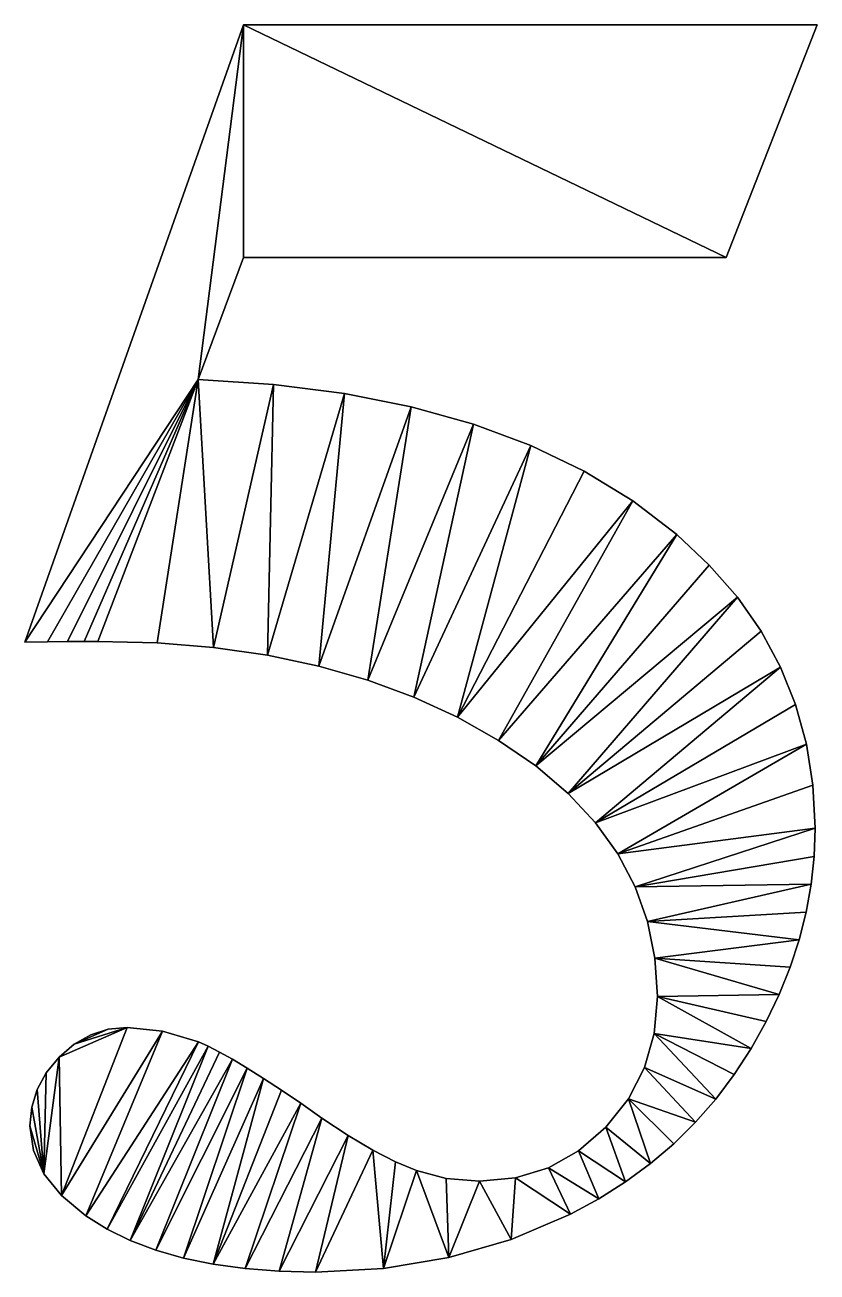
# Model space of a CAD drawing. Header units: metres. Extents: x 0.047 to 0.652, y -0.019 to 0.933.
import ezdxf

# ---------------------------------------------------------------- set-up
doc = ezdxf.new("R2010")
doc.units = ezdxf.units.M

msp = doc.modelspace()

# ---------------------------------------------------------------- meshes
at = {"layer": 'Armanisoft_0', "linetype": 'CONTINUOUS'}
mesh = msp.add_polyface(dxfattribs=at)
corners = [(0.17953, 0.662348), (0.214177, 0.932927), (0.214263, 0.755335), (0.27186, 0.443465), (0.291531, 0.651561), (0.342393, 0.641459), (0.232616, 0.451724), (0.237243, 0.658524), (0.191397, 0.457623), (0.148201, 0.461163), (0.103029, 0.462343), (0.092506, 0.462315), (0.079703, 0.46223), (0.064619, 0.462088), (0.047256, 0.46189), (0.17953, 0.662348, 0.229421), (0.214263, 0.755335, 0.229421), (0.214177, 0.932927, 0.229421), (0.27186, 0.443465, 0.229421), (0.342393, 0.641459, 0.229421), (0.291531, 0.651561, 0.229421), (0.232616, 0.451724, 0.229421), (0.237243, 0.658524, 0.229421), (0.191397, 0.457623, 0.229421), (0.148201, 0.461163, 0.229421), (0.103029, 0.462343, 0.229421), (0.092506, 0.462315, 0.229421), (0.079703, 0.46223, 0.229421), (0.064619, 0.462088, 0.229421), (0.047256, 0.46189, 0.229421), (0.17953, 0.662348), (0.214263, 0.755335), (0.214263, 0.755335, 0.229421), (0.17953, 0.662348, 0.229421), (0.237243, 0.658524), (0.237243, 0.658524, 0.229421), (0.291531, 0.651561), (0.291531, 0.651561, 0.229421), (0.27186, 0.443465), (0.309129, 0.432846), (0.309129, 0.432846, 0.229421), (0.27186, 0.443465, 0.229421), (0.232616, 0.451724), (0.232616, 0.451724, 0.229421), (0.191397, 0.457623), (0.191397, 0.457623, 0.229421), (0.148201, 0.461163), (0.148201, 0.461163, 0.229421), (0.103029, 0.462343), (0.103029, 0.462343, 0.229421), (0.092506, 0.462315), (0.092506, 0.462315, 0.229421), (0.079703, 0.46223), (0.079703, 0.46223, 0.229421), (0.064619, 0.462088), (0.064619, 0.462088, 0.229421), (0.047256, 0.46189), (0.047256, 0.46189, 0.229421), (0.214177, 0.932927), (0.214177, 0.932927, 0.229421)]
mesh.append_faces([[corners[k] for k in face] for face in [(0, 1, 2), (3, 4, 5), (6, 7, 4), (6, 4, 3), (8, 0, 7), (8, 7, 6), (9, 0, 8), (10, 0, 9), (11, 0, 10), (12, 0, 11), (13, 0, 12), (14, 1, 0), (14, 0, 13), (15, 16, 17), (18, 19, 20), (21, 20, 22), (21, 18, 20), (23, 22, 15), (23, 21, 22), (24, 23, 15), (25, 24, 15), (26, 25, 15), (27, 26, 15), (28, 27, 15), (29, 15, 17), (29, 28, 15), (30, 31, 32, 33), (34, 30, 33, 35), (36, 34, 35, 37), (38, 39, 40, 41), (42, 38, 41, 43), (44, 42, 43, 45), (46, 44, 45, 47), (48, 46, 47, 49), (50, 48, 49, 51), (52, 50, 51, 53), (54, 52, 53, 55), (56, 54, 55, 57), (58, 56, 57, 59)]])
mesh = msp.add_polyface(dxfattribs=at)
corners = [(0.583079, 0.755335), (0.214177, 0.932927), (0.652439, 0.932927), (0.214263, 0.755335), (0.437533, 0.367256), (0.545329, 0.543851), (0.570075, 0.520654), (0.591522, 0.496079), (0.409078, 0.386831), (0.511592, 0.569652), (0.377737, 0.404529), (0.433843, 0.611835), (0.47443, 0.592313), (0.344421, 0.419867), (0.389831, 0.628217), (0.309129, 0.432846), (0.342393, 0.641459), (0.27186, 0.443465), (0.583079, 0.755335, 0.229421), (0.652439, 0.932927, 0.229421), (0.214177, 0.932927, 0.229421), (0.214263, 0.755335, 0.229421), (0.437533, 0.367256, 0.229421), (0.570075, 0.520654, 0.229421), (0.545329, 0.543851, 0.229421), (0.591522, 0.496079, 0.229421), (0.409078, 0.386831, 0.229421), (0.511592, 0.569652, 0.229421), (0.377737, 0.404529, 0.229421), (0.47443, 0.592313, 0.229421), (0.433843, 0.611835, 0.229421), (0.344421, 0.419867, 0.229421), (0.389831, 0.628217, 0.229421), (0.309129, 0.432846, 0.229421), (0.342393, 0.641459, 0.229421), (0.27186, 0.443465, 0.229421), (0.652439, 0.932927), (0.214177, 0.932927), (0.214177, 0.932927, 0.229421), (0.652439, 0.932927, 0.229421), (0.583079, 0.755335), (0.583079, 0.755335, 0.229421), (0.214263, 0.755335), (0.214263, 0.755335, 0.229421), (0.342393, 0.641459), (0.291531, 0.651561), (0.291531, 0.651561, 0.229421), (0.342393, 0.641459, 0.229421), (0.389831, 0.628217), (0.389831, 0.628217, 0.229421), (0.433843, 0.611835), (0.433843, 0.611835, 0.229421), (0.47443, 0.592313), (0.47443, 0.592313, 0.229421), (0.511592, 0.569652), (0.511592, 0.569652, 0.229421), (0.545329, 0.543851), (0.545329, 0.543851, 0.229421), (0.570075, 0.520654), (0.570075, 0.520654, 0.229421), (0.591522, 0.496079), (0.591522, 0.496079, 0.229421), (0.60967, 0.470127), (0.60967, 0.470127, 0.229421), (0.624518, 0.442798), (0.624518, 0.442798, 0.229421)]
mesh.append_faces([[corners[k] for k in face] for face in [(0, 1, 2), (3, 1, 0), (4, 5, 6), (4, 6, 7), (8, 9, 5), (10, 11, 12), (10, 12, 9), (10, 9, 8), (13, 14, 11), (13, 11, 10), (15, 16, 14), (15, 14, 13), (17, 16, 15), (18, 19, 20), (21, 18, 20), (22, 23, 24), (22, 25, 23), (26, 24, 27), (28, 29, 30), (28, 27, 29), (28, 26, 27), (31, 30, 32), (31, 28, 30), (33, 32, 34), (33, 31, 32), (35, 33, 34), (36, 37, 38, 39), (40, 36, 39, 41), (42, 40, 41, 43), (44, 45, 46, 47), (48, 44, 47, 49), (50, 48, 49, 51), (52, 50, 51, 53), (54, 52, 53, 55), (56, 54, 55, 57), (58, 56, 57, 59), (60, 58, 59, 61), (62, 60, 61, 63), (64, 62, 63, 65)]])
mesh = msp.add_polyface(dxfattribs=at)
corners = [(0.110937, 0.166259), (0.084964, 0.154867), (0.09749, 0.161987), (0.125304, 0.167683), (0.530488, 0.191173), (0.60196, 0.151588), (0.528023, 0.163048), (0.528591, 0.220512), (0.623378, 0.192882), (0.5229, 0.248456), (0.638676, 0.234665), (0.513415, 0.275006), (0.647855, 0.276939), (0.500135, 0.300161), (0.650915, 0.319703), (0.483062, 0.32392), (0.644316, 0.384006), (0.462195, 0.346285), (0.591522, 0.496079), (0.60967, 0.470127), (0.624518, 0.442798), (0.437533, 0.367256), (0.409078, 0.386831), (0.545329, 0.543851), (0.110937, 0.166259, 0.229421), (0.09749, 0.161987, 0.229421), (0.084964, 0.154867, 0.229421), (0.125304, 0.167683, 0.229421), (0.530488, 0.191173, 0.229421), (0.528023, 0.163048, 0.229421), (0.60196, 0.151588, 0.229421), (0.528591, 0.220512, 0.229421), (0.623378, 0.192882, 0.229421), (0.513415, 0.275006, 0.229421), (0.5229, 0.248456, 0.229421), (0.647855, 0.276939, 0.229421), (0.500135, 0.300161, 0.229421), (0.650915, 0.319703, 0.229421), (0.483062, 0.32392, 0.229421), (0.644316, 0.384006, 0.229421), (0.462195, 0.346285, 0.229421), (0.60967, 0.470127, 0.229421), (0.591522, 0.496079, 0.229421), (0.624518, 0.442798, 0.229421), (0.437533, 0.367256, 0.229421), (0.409078, 0.386831, 0.229421), (0.545329, 0.543851, 0.229421), (0.110937, 0.166259), (0.09749, 0.161987), (0.09749, 0.161987, 0.229421), (0.110937, 0.166259, 0.229421), (0.125304, 0.167683), (0.125304, 0.167683, 0.229421), (0.152312, 0.16493), (0.152312, 0.16493, 0.229421), (0.179747, 0.15667), (0.179747, 0.15667, 0.229421), (0.530488, 0.191173), (0.528023, 0.163048), (0.528023, 0.163048, 0.229421), (0.530488, 0.191173, 0.229421), (0.528591, 0.220512), (0.528591, 0.220512, 0.229421), (0.5229, 0.248456), (0.5229, 0.248456, 0.229421), (0.513415, 0.275006), (0.513415, 0.275006, 0.229421), (0.500135, 0.300161), (0.500135, 0.300161, 0.229421), (0.483062, 0.32392), (0.483062, 0.32392, 0.229421), (0.462195, 0.346285), (0.462195, 0.346285, 0.229421), (0.437533, 0.367256), (0.437533, 0.367256, 0.229421), (0.409078, 0.386831), (0.409078, 0.386831, 0.229421), (0.377737, 0.404529), (0.377737, 0.404529, 0.229421), (0.344421, 0.419867), (0.344421, 0.419867, 0.229421), (0.309129, 0.432846), (0.309129, 0.432846, 0.229421)]
mesh.append_faces([[corners[k] for k in face] for face in [(0, 1, 2), (3, 1, 0), (4, 5, 6), (7, 8, 4), (9, 10, 7), (11, 12, 9), (13, 14, 11), (15, 16, 13), (17, 18, 19), (17, 20, 15), (21, 18, 17), (22, 23, 21), (24, 25, 26), (27, 24, 26), (28, 29, 30), (31, 28, 32), (33, 34, 35), (36, 33, 37), (38, 36, 39), (40, 41, 42), (40, 38, 43), (44, 40, 42), (45, 44, 46), (47, 48, 49, 50), (51, 47, 50, 52), (53, 51, 52, 54), (55, 53, 54, 56), (57, 58, 59, 60), (61, 57, 60, 62), (63, 61, 62, 64), (65, 63, 64, 66), (67, 65, 66, 68), (69, 67, 68, 70), (71, 69, 70, 72), (73, 71, 72, 74), (75, 73, 74, 76), (77, 75, 76, 78), (79, 77, 78, 80), (81, 79, 80, 82)]])
mesh = msp.add_polyface(dxfattribs=at)
corners = [(0.530488, 0.191173), (0.623378, 0.192882), (0.613434, 0.172174), (0.60196, 0.151588), (0.528591, 0.220512), (0.638676, 0.234665), (0.631792, 0.213712), (0.5229, 0.248456), (0.647855, 0.276939), (0.64403, 0.255741), (0.513415, 0.275006), (0.650915, 0.319703), (0.65015, 0.29826), (0.500135, 0.300161), (0.644316, 0.384006), (0.649265, 0.352543), (0.483062, 0.32392), (0.624518, 0.442798), (0.636067, 0.41409), (0.462195, 0.346285), (0.60967, 0.470127), (0.530488, 0.191173, 0.229421), (0.613434, 0.172174, 0.229421), (0.623378, 0.192882, 0.229421), (0.60196, 0.151588, 0.229421), (0.528591, 0.220512, 0.229421), (0.631792, 0.213712, 0.229421), (0.638676, 0.234665, 0.229421), (0.5229, 0.248456, 0.229421), (0.64403, 0.255741, 0.229421), (0.647855, 0.276939, 0.229421), (0.513415, 0.275006, 0.229421), (0.65015, 0.29826, 0.229421), (0.650915, 0.319703, 0.229421), (0.500135, 0.300161, 0.229421), (0.649265, 0.352543, 0.229421), (0.644316, 0.384006, 0.229421), (0.483062, 0.32392, 0.229421), (0.636067, 0.41409, 0.229421), (0.624518, 0.442798, 0.229421), (0.462195, 0.346285, 0.229421), (0.60967, 0.470127, 0.229421), (0.636067, 0.41409), (0.624518, 0.442798), (0.624518, 0.442798, 0.229421), (0.636067, 0.41409, 0.229421), (0.644316, 0.384006), (0.644316, 0.384006, 0.229421), (0.649265, 0.352543), (0.649265, 0.352543, 0.229421), (0.650915, 0.319703), (0.650915, 0.319703, 0.229421), (0.65015, 0.29826), (0.65015, 0.29826, 0.229421), (0.647855, 0.276939), (0.647855, 0.276939, 0.229421), (0.64403, 0.255741), (0.64403, 0.255741, 0.229421), (0.638676, 0.234665), (0.638676, 0.234665, 0.229421), (0.631792, 0.213712), (0.631792, 0.213712, 0.229421), (0.623378, 0.192882), (0.623378, 0.192882, 0.229421), (0.613434, 0.172174), (0.613434, 0.172174, 0.229421), (0.60196, 0.151588), (0.60196, 0.151588, 0.229421)]
mesh.append_faces([[corners[k] for k in face] for face in [(0, 1, 2), (0, 2, 3), (4, 5, 6), (4, 6, 1), (7, 8, 9), (7, 9, 5), (10, 11, 12), (10, 12, 8), (13, 14, 15), (13, 15, 11), (16, 17, 18), (16, 18, 14), (19, 20, 17), (21, 22, 23), (21, 24, 22), (25, 26, 27), (25, 23, 26), (28, 29, 30), (28, 27, 29), (28, 25, 27), (31, 32, 33), (31, 30, 32), (34, 35, 36), (34, 33, 35), (37, 38, 39), (37, 36, 38), (40, 39, 41), (42, 43, 44, 45), (46, 42, 45, 47), (48, 46, 47, 49), (50, 48, 49, 51), (52, 50, 51, 53), (54, 52, 53, 55), (56, 54, 55, 57), (58, 56, 57, 59), (60, 58, 59, 61), (62, 60, 61, 63), (64, 62, 63, 65), (66, 64, 65, 67)]])
mesh = msp.add_polyface(dxfattribs=at)
corners = [(0.051067, 0.092452), (0.061777, 0.055962), (0.053745, 0.073658), (0.05246, 0.106854), (0.05664, 0.120395), (0.063606, 0.133077), (0.073358, 0.144899), (0.075164, 0.039363), (0.125304, 0.167683), (0.084964, 0.154867), (0.152312, 0.16493), (0.093906, 0.023862), (0.179747, 0.15667), (0.110002, 0.013804), (0.187268, 0.153353), (0.127763, 0.005086), (0.051067, 0.092452, 0.229421), (0.053745, 0.073658, 0.229421), (0.061777, 0.055962, 0.229421), (0.05246, 0.106854, 0.229421), (0.05664, 0.120395, 0.229421), (0.063606, 0.133077, 0.229421), (0.073358, 0.144899, 0.229421), (0.075164, 0.039363, 0.229421), (0.125304, 0.167683, 0.229421), (0.084964, 0.154867, 0.229421), (0.152312, 0.16493, 0.229421), (0.093906, 0.023862, 0.229421), (0.179747, 0.15667, 0.229421), (0.110002, 0.013804, 0.229421), (0.187268, 0.153353, 0.229421), (0.127763, 0.005086, 0.229421), (0.127763, 0.005086), (0.147189, -0.00229), (0.147189, -0.00229, 0.229421), (0.127763, 0.005086, 0.229421), (0.110002, 0.013804), (0.110002, 0.013804, 0.229421), (0.093906, 0.023862), (0.093906, 0.023862, 0.229421), (0.075164, 0.039363), (0.075164, 0.039363, 0.229421), (0.061777, 0.055962), (0.061777, 0.055962, 0.229421), (0.053745, 0.073658), (0.053745, 0.073658, 0.229421), (0.051067, 0.092452), (0.051067, 0.092452, 0.229421), (0.05246, 0.106854), (0.05246, 0.106854, 0.229421), (0.05664, 0.120395), (0.05664, 0.120395, 0.229421), (0.063606, 0.133077), (0.063606, 0.133077, 0.229421), (0.073358, 0.144899), (0.073358, 0.144899, 0.229421), (0.084964, 0.154867), (0.084964, 0.154867, 0.229421), (0.09749, 0.161987), (0.09749, 0.161987, 0.229421)]
mesh.append_faces([[corners[k] for k in face] for face in [(0, 1, 2), (3, 1, 0), (4, 1, 3), (5, 1, 4), (6, 7, 1), (6, 1, 5), (8, 7, 6), (8, 6, 9), (10, 11, 7), (10, 7, 8), (12, 13, 11), (12, 11, 10), (14, 15, 13), (16, 17, 18), (19, 16, 18), (20, 19, 18), (21, 20, 18), (22, 18, 23), (22, 21, 18), (24, 22, 23), (24, 25, 22), (26, 23, 27), (26, 24, 23), (28, 27, 29), (30, 29, 31), (32, 33, 34, 35), (36, 32, 35, 37), (38, 36, 37, 39), (40, 38, 39, 41), (42, 40, 41, 43), (44, 42, 43, 45), (46, 44, 45, 47), (48, 46, 47, 49), (50, 48, 49, 51), (52, 50, 51, 53), (54, 52, 53, 55), (56, 54, 55, 57), (58, 56, 57, 59)]])
mesh = msp.add_polyface(dxfattribs=at)
corners = [(0.187268, 0.153353), (0.110002, 0.013804), (0.179747, 0.15667), (0.196008, 0.148906), (0.127763, 0.005086), (0.205966, 0.143331), (0.147189, -0.00229), (0.217143, 0.136628), (0.168281, -0.008326), (0.229538, 0.128795), (0.191037, -0.01302), (0.243151, 0.119834), (0.257983, 0.109745), (0.215459, -0.016373), (0.274034, 0.098526), (0.241545, -0.018384), (0.179747, 0.15667, 0.229421), (0.152312, 0.16493, 0.229421), (0.093906, 0.023862, 0.229421), (0.187268, 0.153353, 0.229421), (0.110002, 0.013804, 0.229421), (0.196008, 0.148906, 0.229421), (0.127763, 0.005086, 0.229421), (0.205966, 0.143331, 0.229421), (0.147189, -0.00229, 0.229421), (0.217143, 0.136628, 0.229421), (0.168281, -0.008326, 0.229421), (0.229538, 0.128795, 0.229421), (0.191037, -0.01302, 0.229421), (0.243151, 0.119834, 0.229421), (0.257983, 0.109745, 0.229421), (0.215459, -0.016373, 0.229421), (0.274034, 0.098526, 0.229421), (0.241545, -0.018384, 0.229421), (0.241545, -0.018384), (0.269297, -0.019055), (0.269297, -0.019055, 0.229421), (0.241545, -0.018384, 0.229421), (0.215459, -0.016373), (0.215459, -0.016373, 0.229421), (0.191037, -0.01302), (0.191037, -0.01302, 0.229421), (0.168281, -0.008326), (0.168281, -0.008326, 0.229421), (0.147189, -0.00229), (0.147189, -0.00229, 0.229421), (0.187268, 0.153353), (0.179747, 0.15667), (0.179747, 0.15667, 0.229421), (0.187268, 0.153353, 0.229421), (0.196008, 0.148906), (0.196008, 0.148906, 0.229421), (0.205966, 0.143331), (0.205966, 0.143331, 0.229421), (0.217143, 0.136628), (0.217143, 0.136628, 0.229421), (0.229538, 0.128795), (0.229538, 0.128795, 0.229421), (0.243151, 0.119834), (0.243151, 0.119834, 0.229421), (0.257983, 0.109745), (0.257983, 0.109745, 0.229421)]
mesh.append_faces([[corners[k] for k in face] for face in [(0, 1, 2), (3, 4, 0), (5, 6, 4), (5, 4, 3), (7, 8, 6), (7, 6, 5), (9, 10, 8), (9, 8, 7), (11, 10, 9), (12, 13, 10), (12, 10, 11), (14, 15, 13), (14, 13, 12), (16, 17, 18), (19, 16, 20), (21, 19, 22), (23, 22, 24), (23, 21, 22), (25, 24, 26), (25, 23, 24), (27, 26, 28), (27, 25, 26), (29, 27, 28), (30, 28, 31), (30, 29, 28), (32, 31, 33), (32, 30, 31), (34, 35, 36, 37), (38, 34, 37, 39), (40, 38, 39, 41), (42, 40, 41, 43), (44, 42, 43, 45), (46, 47, 48, 49), (50, 46, 49, 51), (52, 50, 51, 53), (54, 52, 53, 55), (56, 54, 55, 57), (58, 56, 57, 59), (60, 58, 59, 61)]])
mesh = msp.add_polyface(dxfattribs=at)
corners = [(0.447202, 0.060614), (0.485753, 0.036878), (0.464166, 0.025219), (0.470227, 0.0735), (0.506093, 0.04972), (0.491049, 0.091541), (0.525187, 0.063743), (0.508303, 0.113232), (0.559635, 0.095335), (0.543034, 0.078948), (0.520628, 0.137068), (0.57499, 0.112904), (0.528023, 0.163048), (0.60196, 0.151588), (0.589098, 0.131655), (0.447202, 0.060614, 0.229421), (0.464166, 0.025219, 0.229421), (0.485753, 0.036878, 0.229421), (0.470227, 0.0735, 0.229421), (0.506093, 0.04972, 0.229421), (0.491049, 0.091541, 0.229421), (0.525187, 0.063743, 0.229421), (0.508303, 0.113232, 0.229421), (0.543034, 0.078948, 0.229421), (0.559635, 0.095335, 0.229421), (0.520628, 0.137068, 0.229421), (0.57499, 0.112904, 0.229421), (0.528023, 0.163048, 0.229421), (0.589098, 0.131655, 0.229421), (0.60196, 0.151588, 0.229421), (0.589098, 0.131655), (0.60196, 0.151588), (0.60196, 0.151588, 0.229421), (0.589098, 0.131655, 0.229421), (0.57499, 0.112904), (0.57499, 0.112904, 0.229421), (0.559635, 0.095335), (0.559635, 0.095335, 0.229421), (0.543034, 0.078948), (0.543034, 0.078948, 0.229421), (0.525187, 0.063743), (0.525187, 0.063743, 0.229421), (0.506093, 0.04972), (0.506093, 0.04972, 0.229421), (0.485753, 0.036878), (0.485753, 0.036878, 0.229421), (0.464166, 0.025219), (0.464166, 0.025219, 0.229421), (0.470227, 0.0735), (0.447202, 0.060614), (0.447202, 0.060614, 0.229421), (0.470227, 0.0735, 0.229421), (0.491049, 0.091541), (0.491049, 0.091541, 0.229421), (0.508303, 0.113232), (0.508303, 0.113232, 0.229421), (0.520628, 0.137068), (0.520628, 0.137068, 0.229421), (0.528023, 0.163048), (0.528023, 0.163048, 0.229421)]
mesh.append_faces([[corners[k] for k in face] for face in [(0, 1, 2), (3, 4, 1), (3, 1, 0), (5, 6, 4), (5, 4, 3), (7, 8, 9), (7, 9, 6), (7, 6, 5), (10, 11, 8), (10, 8, 7), (12, 13, 14), (12, 14, 11), (12, 11, 10), (15, 16, 17), (18, 17, 19), (18, 15, 17), (20, 19, 21), (20, 18, 19), (22, 23, 24), (22, 21, 23), (22, 20, 21), (25, 24, 26), (25, 22, 24), (27, 28, 29), (27, 26, 28), (27, 25, 26), (30, 31, 32, 33), (34, 30, 33, 35), (36, 34, 35, 37), (38, 36, 37, 39), (40, 38, 39, 41), (42, 40, 41, 43), (44, 42, 43, 45), (46, 44, 45, 47), (48, 49, 50, 51), (52, 48, 51, 53), (54, 52, 53, 55), (56, 54, 55, 57), (58, 56, 57, 59)]])
mesh = msp.add_polyface(dxfattribs=at)
corners = [(0.2943, 0.085146), (0.269297, -0.019055), (0.241545, -0.018384), (0.274034, 0.098526), (0.313114, 0.073992), (0.321238, -0.016288), (0.330477, 0.065065), (0.346388, 0.058364), (0.37103, -0.007986), (0.3691, 0.05232), (0.394539, 0.050305), (0.418673, 0.005849), (0.421972, 0.052882), (0.464166, 0.025219), (0.447202, 0.060614), (0.2943, 0.085146, 0.229421), (0.241545, -0.018384, 0.229421), (0.269297, -0.019055, 0.229421), (0.274034, 0.098526, 0.229421), (0.313114, 0.073992, 0.229421), (0.321238, -0.016288, 0.229421), (0.330477, 0.065065, 0.229421), (0.346388, 0.058364, 0.229421), (0.37103, -0.007986, 0.229421), (0.3691, 0.05232, 0.229421), (0.394539, 0.050305, 0.229421), (0.418673, 0.005849, 0.229421), (0.421972, 0.052882, 0.229421), (0.464166, 0.025219, 0.229421), (0.447202, 0.060614, 0.229421), (0.418673, 0.005849), (0.464166, 0.025219), (0.464166, 0.025219, 0.229421), (0.418673, 0.005849, 0.229421), (0.37103, -0.007986), (0.37103, -0.007986, 0.229421), (0.321238, -0.016288), (0.321238, -0.016288, 0.229421), (0.269297, -0.019055), (0.269297, -0.019055, 0.229421), (0.274034, 0.098526), (0.257983, 0.109745), (0.257983, 0.109745, 0.229421), (0.274034, 0.098526, 0.229421), (0.2943, 0.085146), (0.2943, 0.085146, 0.229421), (0.313114, 0.073992), (0.313114, 0.073992, 0.229421), (0.330477, 0.065065), (0.330477, 0.065065, 0.229421), (0.346388, 0.058364), (0.346388, 0.058364, 0.229421), (0.3691, 0.05232), (0.3691, 0.05232, 0.229421), (0.394539, 0.050305), (0.394539, 0.050305, 0.229421), (0.421972, 0.052882), (0.421972, 0.052882, 0.229421), (0.447202, 0.060614), (0.447202, 0.060614, 0.229421)]
mesh.append_faces([[corners[k] for k in face] for face in [(0, 1, 2), (0, 2, 3), (4, 5, 1), (4, 1, 0), (6, 5, 4), (7, 8, 5), (7, 5, 6), (9, 8, 7), (10, 11, 8), (10, 8, 9), (12, 13, 11), (12, 11, 10), (14, 13, 12), (15, 16, 17), (15, 18, 16), (19, 17, 20), (19, 15, 17), (21, 19, 20), (22, 20, 23), (22, 21, 20), (24, 22, 23), (25, 23, 26), (25, 24, 23), (27, 26, 28), (27, 25, 26), (29, 27, 28), (30, 31, 32, 33), (34, 30, 33, 35), (36, 34, 35, 37), (38, 36, 37, 39), (40, 41, 42, 43), (44, 40, 43, 45), (46, 44, 45, 47), (48, 46, 47, 49), (50, 48, 49, 51), (52, 50, 51, 53), (54, 52, 53, 55), (56, 54, 55, 57), (58, 56, 57, 59)]])

doc.saveas('drawing.dxf')
